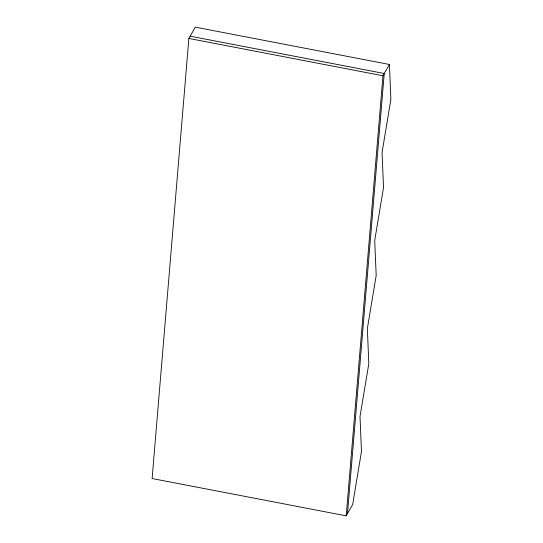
<?xml version="1.0" encoding="UTF-8"?>
<svg xmlns="http://www.w3.org/2000/svg" width="543" height="543" viewBox="0 0 543 543"><rect width="100%" height="100%" fill="white"/><g stroke="black" fill="none" stroke-linecap="round" stroke-linejoin="round"><path stroke-width="0.81" d="M188.869 38.444L152.121 478.532L346.21 515.85L352.651 504.556L361.482 451.511L360.002 416.542L368.812 363.701L367.353 328.522L376.184 275.477L374.704 240.501L383.528 187.457L382.055 152.488L390.879 99.444L389.406 64.468L195.31 27.15L188.869 38.444L382.964 75.762L389.406 64.468M346.21 515.85L382.964 75.762M347.5 513.59L384.247 73.502L190.159 36.184"/></g></svg>
